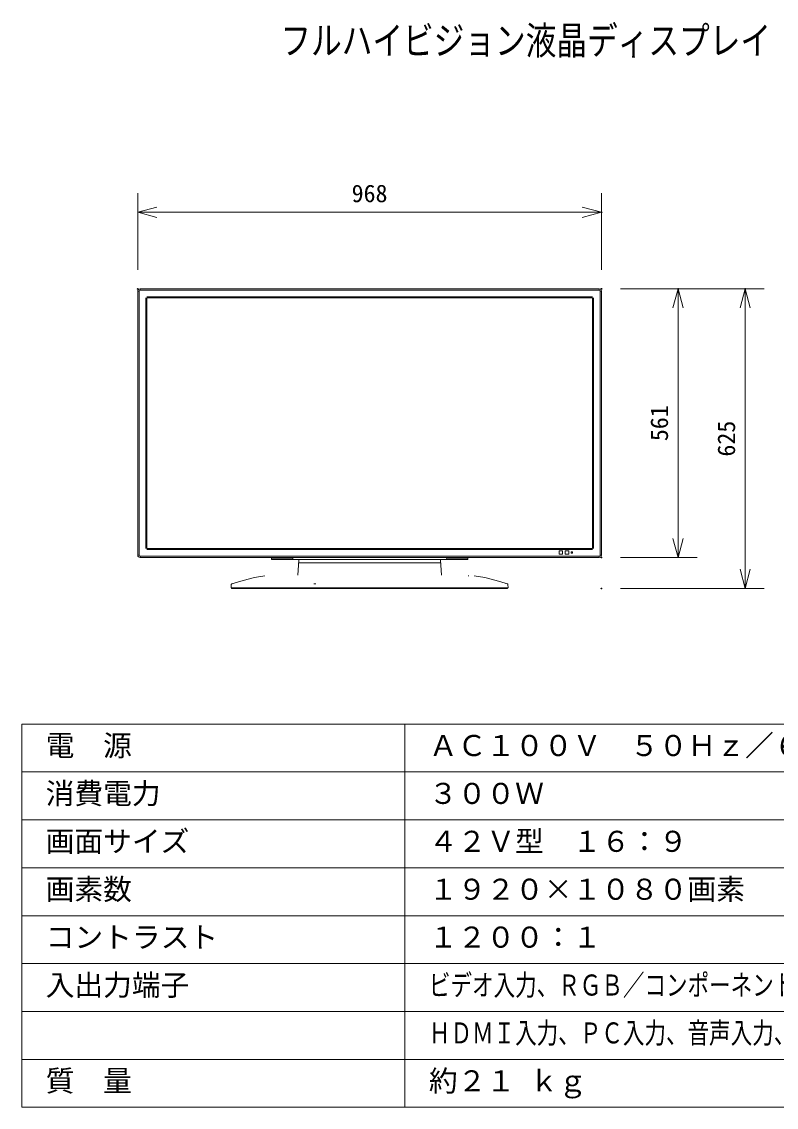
# Model space of a CAD drawing. Units: millimetres, scale not verified. Extents: x -62 to 63, y -57 to 57.
# Drawn here: x -62.5 to 16.3, y -56.5 to 56.8 of the extents above; entities that cross this region are included whole.
import ezdxf
from ezdxf.enums import TextEntityAlignment as Align

# ---------------------------------------------------------------- set-up
doc = ezdxf.new("R2010")
doc.units = ezdxf.units.MM
doc.header["$LTSCALE"] = 0.125
doc.header["$PDMODE"] = 32
doc.header["$PDSIZE"] = 0.0625
for name, color, linetype, lineweight in [('0-0_0', 1, 'Continuous', 18), ('0-2_WAKU', 1, 'Continuous', 18), ('0-4_GAIKEI', 1, 'Continuous', 18), ('0-5_SUNPO', 7, 'Continuous', 20)]:
    doc.layers.add(name, color=color, linetype=linetype, lineweight=lineweight)
doc.layers.add('0-1_DEFPOINTS', color=7, linetype='Continuous')
doc.layers.add('0-3_MOJI1', color=7, linetype='Continuous')
doc.styles.add('ＭＳ ゴシック', font='')
doc.styles.get('ＭＳ ゴシック').set_extended_font_data('MS Gothic')

# ---------------------------------------------------------------- blocks, each defined once
blk = doc.blocks.new('_OPEN30')
at = {"layer": '0-0_0', "color": 7, "lineweight": 20}
blk.add_line((0, 0), (-1, 0), dxfattribs=at)
blk.add_lwpolyline([(-1, 0.26795), (0, 0), (-1, -0.26795)], dxfattribs=at)
blk = doc.blocks.new('D8')
at = {"layer": '0-1_DEFPOINTS'}
for p in [(-3.7145, 29.0095), (11.2855, 29.0095), (-3.7145, -2.2606)]:
    blk.add_point(p, dxfattribs=at)
at = {"layer": '0-5_SUNPO'}
for p, q in [((-1.7145, 29.0095), (13.2855, 29.0095)), ((11.2855, -0.2606), (11.2855, 27.0095)), ((-1.7145, -2.2606), (13.2855, -2.2606))]:
    blk.add_line(p, q, dxfattribs=at)
at = {"layer": '0-5_SUNPO', "xscale": 2, "yscale": 2}
for p, rotation in [((11.2855, 29.0095), 90), ((11.2855, -2.2606), 270)]:
    blk.add_blockref('_OPEN30', p, dxfattribs=dict(at, rotation=rotation))
at = {"layer": '0-5_SUNPO', "style": 'ＭＳ ゴシック'}
blk.add_text('625', height=1.833, rotation=90, dxfattribs=at).set_placement((10.7855, 11.4994), align=Align.BOTTOM_LEFT)
blk = doc.blocks.new('D7')
at = {"layer": '0-1_DEFPOINTS'}
for p in [(-3.7098, 36.999), (-52.1098, 28.999), (-3.7098, 28.999)]:
    blk.add_point(p, dxfattribs=at)
at = {"layer": '0-5_SUNPO'}
for p, q in [((-52.1098, 30.999), (-52.1098, 38.999)), ((-3.7098, 30.999), (-3.7098, 38.999)), ((-50.1098, 36.999), (-5.7098, 36.999))]:
    blk.add_line(p, q, dxfattribs=at)
at = {"layer": '0-5_SUNPO', "xscale": 2, "yscale": 2, "rotation": 180}
blk.add_blockref('_OPEN30', (-52.1098, 36.999), dxfattribs=at)
at = {"layer": '0-5_SUNPO', "xscale": 2, "yscale": 2}
blk.add_blockref('_OPEN30', (-3.7098, 36.999), dxfattribs=at)
at = {"layer": '0-5_SUNPO', "style": 'ＭＳ ゴシック'}
blk.add_text('968', height=1.833, dxfattribs=at).set_placement((-29.7848, 37.499), align=Align.BOTTOM_LEFT)
blk = doc.blocks.new('D6')
at = {"layer": '0-1_DEFPOINTS'}
for p in [(-3.7145, 29.0095), (4.2855, 29.0095), (-3.7145, 0.9595)]:
    blk.add_point(p, dxfattribs=at)
at = {"layer": '0-5_SUNPO'}
for p, q in [((-1.7145, 29.0095), (6.2855, 29.0095)), ((4.2855, 2.9595), (4.2855, 27.0095)), ((-1.7145, 0.9595), (6.2855, 0.9595))]:
    blk.add_line(p, q, dxfattribs=at)
at = {"layer": '0-5_SUNPO', "xscale": 2, "yscale": 2}
for p, rotation in [((4.2855, 29.0095), 90), ((4.2855, 0.9595), 270)]:
    blk.add_blockref('_OPEN30', p, dxfattribs=dict(at, rotation=rotation))
at = {"layer": '0-5_SUNPO', "style": 'ＭＳ ゴシック'}
blk.add_text('561', height=1.833, rotation=90, dxfattribs=at).set_placement((3.7855, 13.1095), align=Align.BOTTOM_LEFT)

msp = doc.modelspace()

# ---------------------------------------------------------------- linework, layer by layer
at = {"layer": '0-0_0'}
for p, q in [((-36.4282, 0.631), (-36.4282, 0.8568)), ((-36.4282, 0.631), (-15.9282, 0.631)), ((-36.4178, 0.7551), (-36.4196, 0.8568)), ((-36.4163, 0.7551), (-36.418, 0.8568)), ((-36.4178, 0.8568), (-36.4161, 0.7551)), ((-36.4178, 0.7551), (-36.4178, 0.7551)), ((-36.4163, 0.7551), (-36.4178, 0.7551)), ((-36.4161, 0.7551), (-36.4163, 0.7551)), ((-36.3678, 0.706), (-34.2386, 0.706)), ((-36.1782, 0.706), (-36.1782, 0.631)), ((-34.1885, 0.8568), (-34.1902, 0.7551)), ((-34.1886, 0.7551), (-34.1902, 0.7551)), ((-34.1886, 0.7551), (-34.1868, 0.8568)), ((-33.5567, 0.306), (-18.7998, 0.306)), ((-18.1678, 0.7551), (-18.1696, 0.8568)), ((-18.1178, 0.706), (-15.9903, 0.706)), ((-15.9901, 0.706), (-15.9886, 0.706)), ((-15.9368, 0.8568), (-15.9386, 0.7551)), ((-15.9282, 0.8568), (-15.9282, 0.631)), ((-15.873, -1.0959), (-15.8515, -1.0144)), ((-31.7838, -1.9032), (-31.9947, -1.9032)), ((-11.7704, -2.369), (-40.5861, -2.369))]:
    msp.add_line(p, q, dxfattribs=at)
at = {"layer": '0-0_0', "color": 7}
for p, q in [((-33.5824, 0.5836), (-33.6652, -0.9961)), ((-18.774, 0.5836), (-18.6912, -0.9961)), ((-40.616, -1.97), (-40.6343, -2.319)), ((-39.3822, -1.5412), (-40.5648, -1.9027)), ((-40.3798, -1.9004), (-40.3969, -1.9004)), ((-11.9595, -1.9004), (-11.9766, -1.9004)), ((-11.7404, -1.97), (-11.7221, -2.319)), ((-11.7221, -2.319), (-40.6343, -2.319)), ((-40.5861, -2.369), (-40.587, -2.319)), ((-11.9446, -2.319), (-11.9454, -2.369)), ((-11.7703, -2.369), (-11.7695, -2.319))]:
    msp.add_line(p, q, dxfattribs=at)
for points in [[(-37.1031, -1.0423), (-38.1869, -1.2466), (-39.3822, -1.5412)], [(-11.7916, -1.9027), (-12.9702, -1.5423), (-14.1655, -1.2474), (-15.2533, -1.0423)], [(-40.5648, -1.9027), (-40.5701, -1.9047), (-40.5857, -1.9137), (-40.6007, -1.9283), (-40.6114, -1.9479), (-40.616, -1.9699)], [(-11.7404, -1.97), (-11.7415, -1.9606), (-11.7486, -1.9398), (-11.7627, -1.9205), (-11.781, -1.9072), (-11.7916, -1.9027)]]:
    msp.add_lwpolyline(points, dxfattribs=at)
at = {"layer": '0-0_0'}
for centre, start, end in [((-36.3678, 0.756), 181.0176, 270), ((-34.2386, 0.756), 270, 358.9824)]:
    msp.add_arc(centre, 0.05, start, end, dxfattribs=at)
at = {"layer": '0-0_0', "color": 7}
for centre, start, end in [((-33.5325, 0.581), 118.99998, 177), ((-18.8239, 0.581), 3, 61.00002)]:
    msp.add_arc(centre, 0.05, start, end, dxfattribs=at)
at = {"layer": '0-2_WAKU', "color": 4}
for p, q in [((-62.4897, -16.5275), (62.5103, -16.5275)), ((-62.4897, -16.5275), (-62.4897, -56.5275)), ((-22.4897, -16.5275), (-22.4897, -56.5275)), ((62.5103, -56.5275), (-62.4897, -56.5275))]:
    msp.add_line(p, q, dxfattribs=at)
at = {"layer": '0-2_WAKU'}
for p, q in [((-62.4897, -21.5275), (62.5103, -21.5275)), ((-62.4897, -26.5275), (62.5103, -26.5275)), ((-62.4897, -31.5275), (62.5103, -31.5275)), ((-62.4897, -36.5275), (62.5103, -36.5275)), ((-62.4897, -41.5275), (62.5103, -41.5275)), ((-62.4897, -46.5275), (62.5103, -46.5275)), ((-62.4897, -51.5275), (62.5103, -51.5275))]:
    msp.add_line(p, q, dxfattribs=at)
at = {"layer": '0-4_GAIKEI'}
for p, q in [((-50.2372, 28.6493), (-50.3782, 28.6493)), ((-50.2372, 28.6493), (-50.2372, 1.1026)), ((-50.129, 28.7575), (-50.129, 28.8985)), ((-2.2274, 28.7575), (-50.129, 28.7575)), ((-2.2274, 28.7575), (-2.2274, 28.8985)), ((-2.1192, 1.1026), (-2.1192, 28.6493)), ((-2.1192, 28.6493), (-1.9782, 28.6493)), ((-49.5443, 27.9441), (-49.5443, 1.8069)), ((-49.4401, 27.9604), (-2.9163, 27.9604)), ((-49.4401, 1.7915), (-49.4401, 27.9604)), ((-2.9326, 28.0646), (-49.4247, 28.0646)), ((-2.9163, 27.9604), (-2.9163, 1.7915)), ((-2.8121, 1.8078), (-2.8121, 27.945)), ((-2.9163, 1.7915), (-49.4401, 1.7915)), ((-49.4238, 1.6873), (-2.9317, 1.6873)), ((-6.4109, 1.5502), (-6.4109, 1.1951)), ((-6.0558, 1.5502), (-6.4109, 1.5502)), ((-6.4109, 1.1951), (-6.0558, 1.1951)), ((-6.0558, 1.1951), (-6.0558, 1.5502)), ((-5.7558, 1.5502), (-5.7558, 1.1951)), ((-5.4007, 1.5502), (-5.7558, 1.5502)), ((-5.7558, 1.1951), (-5.4007, 1.1951)), ((-5.4007, 1.1951), (-5.4007, 1.5502)), ((-5.1344, 1.4315), (-5.1344, 1.3139)), ((-5.0168, 1.4315), (-5.1344, 1.4315)), ((-5.1344, 1.3139), (-5.0168, 1.3139)), ((-5.0168, 1.3139), (-5.0168, 1.4315)), ((-50.2372, 1.1026), (-50.3782, 1.1026)), ((-50.129, 0.9944), (-2.2274, 0.9944)), ((-50.129, 0.9944), (-50.129, 0.8534)), ((-2.2274, 0.9944), (-2.2274, 0.8534)), ((-2.1192, 1.1026), (-1.9782, 1.1026))]:
    msp.add_line(p, q, dxfattribs=at)
at = {"layer": '0-4_GAIKEI', "color": 7}
for p, q in [((-50.3782, 28.6493), (-50.3782, 1.1026)), ((-50.129, 28.8985), (-2.2274, 28.8985)), ((-1.9782, 1.1026), (-1.9782, 28.6493)), ((-2.2274, 0.8534), (-50.129, 0.8534))]:
    msp.add_line(p, q, dxfattribs=at)
for centre, start, end in [((-50.129, 28.6493), 90, 180), ((-2.2274, 28.6493), 0, 90), ((-50.129, 1.1026), 180, 270), ((-2.2274, 1.1026), 270, 0)]:
    msp.add_arc(centre, 0.2492, start, end, dxfattribs=at)
at = {"layer": '0-4_GAIKEI'}
for centre, start, end in [((-50.129, 28.6493), 90, 180), ((-2.2274, 28.6493), 0, 90), ((-50.129, 1.1026), 180, 270), ((-2.2274, 1.1026), 270, 0)]:
    msp.add_arc(centre, 0.1081, start, end, dxfattribs=at)

# ---------------------------------------------------------------- block references
at = {"layer": '0-5_SUNPO'}
for name in ['D7', 'D8', 'D6']:
    msp.add_blockref(name, (1.7316, -0.1084), dxfattribs=at)

# ---------------------------------------------------------------- texts
at = {"layer": '0-3_MOJI1', "style": 'ＭＳ ゴシック'}
for s, height, width, p in [('フルハイビジョン液晶ディスプレイ（据置スタンド付）', 2.933, 0.8, (-35.4897, 52.4725)), ('ビデオ入力、ＲＧＢ／コンポーネント入力、ＤＶＩ－Ｄ入力／出力、', 2.199, 0.75, (-19.9897, -45.5275)), ('ＨＤＭＩ入力、ＰＣ入力、音声入力、外部制御端子、ＳＬＯＴ２．０', 2.199, 0.75, (-19.9897, -50.5275))]:
    msp.add_text(s, height=height, dxfattribs=dict(at, width=width)).set_placement(p, align=Align.BOTTOM_LEFT)
for s, p in [('電  源', (-59.9897, -20.5275)), ('ＡＣ１００Ｖ\u3000５０Ｈｚ／６０Ｈｚ', (-19.9897, -20.5275)), ('消費電力', (-59.9897, -25.5275)), ('３００Ｗ', (-19.9897, -25.5275)), ('画面サイズ', (-59.9897, -30.5275)), ('４２Ｖ型\u3000１６：９', (-19.9897, -30.5275)), ('画素数', (-59.9897, -35.5275)), ('１９２０×１０８０画素', (-19.9897, -35.5275)), ('コントラスト', (-59.9897, -40.5275)), ('１２００：１', (-19.9897, -40.5275)), ('入出力端子', (-59.9897, -45.5275)), ('質\u3000量', (-59.9897, -55.5275)), ('約２１ ｋｇ', (-19.9897, -55.5275))]:
    msp.add_text(s, height=2.199, dxfattribs=at).set_placement(p, align=Align.BOTTOM_LEFT)

doc.saveas('drawing.dxf')
